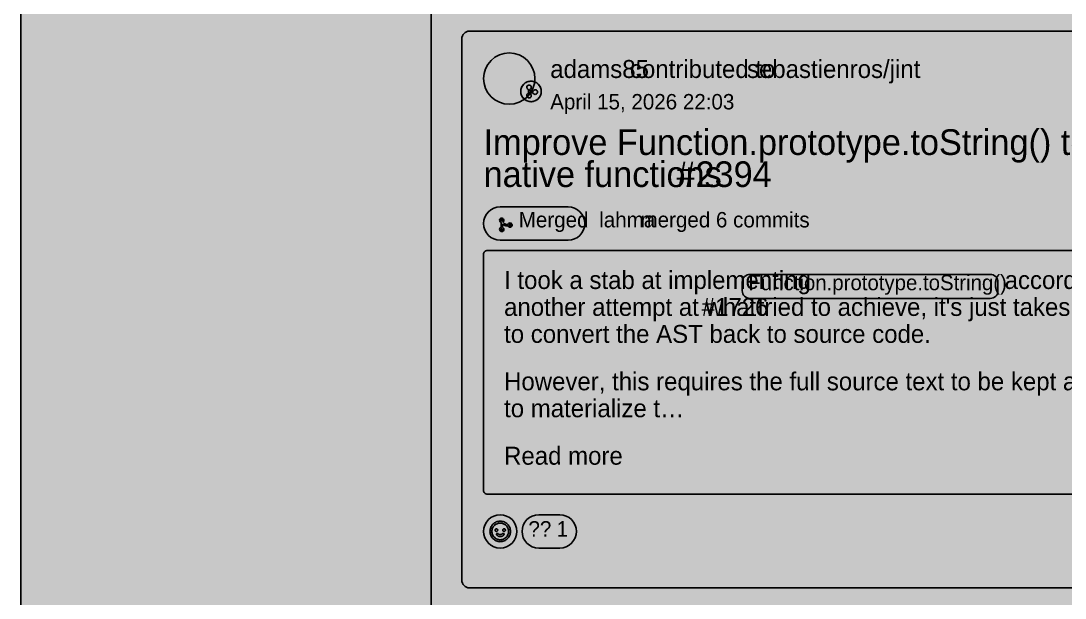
# Model space of a CAD drawing. Extents: x 0 to 2255, y 1 to 8699.
# Drawn here: x 0 to 815, y 2908 to 3358 of the extents above; entities that cross this region are included whole.
import ezdxf

# ---------------------------------------------------------------- set-up
doc = ezdxf.new("R2010")
doc.units = 0

msp = doc.modelspace()

# ---------------------------------------------------------------- hatches: boundary and pattern name
at = {"true_color": 0x0d1117}
for points in [[(0, 8699), (1280, 8699), (1280, 0.77), (0, 0.77)], [(0, 8635), (1280, 8635), (1280, 0.77), (0, 0.77)], [(0, 8635), (320, 8635), (320, 0.77), (0, 0.77)], [(350, 3350.08), (998.03, 3350.08), (998.03, 3350.08), (999.2, 3349.97), (1000.33, 3349.63), (1001.37, 3349.07), (1002.28, 3348.33), (1003.02, 3347.42), (1003.58, 3346.38), (1003.92, 3345.25), (1004.03, 3344.08), (1004.03, 2922.08), (1004.03, 2922.08), (1003.92, 2920.91), (1003.58, 2919.79), (1003.02, 2918.75), (1002.28, 2917.84), (1001.37, 2917.09), (1000.33, 2916.54), (999.2, 2916.2), (998.03, 2916.08), (350, 2916.08), (350, 2916.08), (348.83, 2916.2), (347.7, 2916.54), (346.67, 2917.09), (345.76, 2917.84), (345.01, 2918.75), (344.46, 2919.79), (344.12, 2920.91), (344, 2922.08), (344, 3344.08), (344, 3344.08), (344.12, 3345.25), (344.46, 3346.38), (345.01, 3347.42), (345.76, 3348.33), (346.67, 3349.07), (347.7, 3349.63), (348.83, 3349.97), (350, 3350.08)], [(398, 3311.08), (398, 3311.08), (398, 3311.08), (399.56, 3310.93), (401.06, 3310.47), (402.44, 3309.74), (403.66, 3308.74), (404.65, 3307.53), (405.39, 3306.14), (405.85, 3304.64), (406, 3303.08), (406, 3303.08), (406, 3303.08), (405.85, 3301.52), (405.39, 3300.02), (404.65, 3298.64), (403.66, 3297.43), (402.44, 3296.43), (401.06, 3295.69), (399.56, 3295.24), (398, 3295.08), (398, 3295.08), (398, 3295.08), (396.44, 3295.24), (394.94, 3295.69), (393.56, 3296.43), (392.34, 3297.43), (391.35, 3298.64), (390.61, 3300.02), (390.15, 3301.52), (390, 3303.08), (390, 3303.08), (390, 3303.08), (390.15, 3304.64), (390.61, 3306.14), (391.35, 3307.53), (392.34, 3308.74), (393.56, 3309.74), (394.94, 3310.47), (396.44, 3310.93), (398, 3311.08)]]:
    msp.add_hatch(color=256, dxfattribs=at).paths.add_polyline_path(points, flags=0)
at = {"true_color": 0x010409}
msp.add_hatch(color=256, dxfattribs=at).paths.add_polyline_path([(0, 8635), (1280, 8635), (1280, 0.77), (0, 0.77)], flags=0)
at = {"true_color": 0xffffff}
msp.add_hatch(color=256, dxfattribs=at).paths.add_polyline_path([(381, 3333.08), (381, 3333.08), (381, 3333.08), (384.9, 3332.7), (388.65, 3331.56), (392.11, 3329.71), (395.14, 3327.23), (397.63, 3324.19), (399.48, 3320.74), (400.62, 3316.99), (401, 3313.08), (401, 3313.08), (401, 3313.08), (400.62, 3309.18), (399.48, 3305.43), (397.63, 3301.97), (395.14, 3298.94), (392.11, 3296.45), (388.65, 3294.61), (384.9, 3293.47), (381, 3293.08), (381, 3293.08), (381, 3293.08), (377.1, 3293.47), (373.35, 3294.61), (369.89, 3296.45), (366.86, 3298.94), (364.37, 3301.97), (362.52, 3305.43), (361.38, 3309.18), (361, 3313.08), (361, 3313.08), (361, 3313.08), (361.38, 3316.99), (362.52, 3320.74), (364.37, 3324.19), (366.86, 3327.23), (369.89, 3329.71), (373.35, 3331.56), (377.1, 3332.7), (381, 3333.08)], flags=0)
at = {"true_color": 0xab7df8}
h = msp.add_hatch(color=256, dxfattribs=at)
h.paths.add_polyline_path([(398, 3295.08), (397.22, 3295.12), (396.44, 3295.24), (395.68, 3295.43), (394.94, 3295.69), (394.23, 3296.03), (393.56, 3296.43), (392.92, 3296.9), (392.34, 3297.43), (391.82, 3298.01), (391.35, 3298.64), (390.94, 3299.31), (390.61, 3300.02), (390.34, 3300.76), (390.15, 3301.52), (390.04, 3302.3), (390, 3303.08), (390.04, 3303.87), (390.15, 3304.64), (390.34, 3305.41), (390.61, 3306.15), (390.94, 3306.86), (391.35, 3307.53), (391.82, 3308.16), (392.34, 3308.74), (392.92, 3309.27), (393.56, 3309.74), (394.23, 3310.14), (394.94, 3310.48), (395.68, 3310.74), (396.44, 3310.93), (397.22, 3311.05), (398, 3311.08), (398.78, 3311.05), (399.56, 3310.93), (400.32, 3310.74), (401.06, 3310.48), (401.77, 3310.14), (402.44, 3309.74), (403.08, 3309.27), (403.66, 3308.74), (404.18, 3308.16), (404.65, 3307.53), (405.06, 3306.86), (405.39, 3306.15), (405.66, 3305.41), (405.85, 3304.64), (405.96, 3303.87), (406, 3303.08), (405.96, 3302.3), (405.85, 3301.52), (405.66, 3300.76), (405.39, 3300.02), (405.06, 3299.31), (404.65, 3298.64), (404.18, 3298.01), (403.66, 3297.43), (403.08, 3296.9), (402.44, 3296.43), (401.77, 3296.03), (401.06, 3295.69), (400.32, 3295.43), (399.56, 3295.24), (398.78, 3295.12), (398, 3295.08)], flags=0)
h.paths.add_polyline_path([(398.25, 3306.33), (398.14, 3306.95), (397.81, 3307.49), (397.32, 3307.88), (396.72, 3308.07), (396.09, 3308.03), (395.52, 3307.78), (395.07, 3307.34), (394.81, 3306.77), (394.76, 3306.14), (394.94, 3305.54), (395.32, 3305.04), (395.85, 3304.71), (396, 3304.18), (396, 3303.55), (396, 3302.92), (396, 3302.29), (396, 3301.65), (395.56, 3301.31), (395.1, 3300.88), (394.82, 3300.32), (394.76, 3299.69), (394.92, 3299.08), (395.29, 3298.57), (395.81, 3298.23), (396.42, 3298.09), (397.04, 3298.17), (397.6, 3298.47), (398.01, 3298.95), (398.22, 3299.54), (398.22, 3300.16), (397.99, 3300.75), (397.57, 3301.22), (397.01, 3301.51), (397, 3302.13), (397, 3302.76), (397.44, 3302.52), (398.01, 3302.25), (398.62, 3302.11), (399.25, 3302.08), (399.69, 3301.79), (400.07, 3301.29), (400.6, 3300.96), (401.21, 3300.83), (401.83, 3300.93), (402.38, 3301.25), (402.78, 3301.73), (402.98, 3302.33), (402.96, 3302.96), (402.72, 3303.54), (402.29, 3303.99), (401.72, 3304.27), (401.1, 3304.33), (400.49, 3304.16), (399.98, 3303.79), (399.64, 3303.27), (399.13, 3303.08), (398.51, 3303.15), (397.93, 3303.39), (397.46, 3303.81), (397.14, 3304.35), (397.32, 3304.79), (397.81, 3305.18), (398.14, 3305.72), (398.25, 3306.33)], flags=0)
at = {"true_color": 0x8957e5}
msp.add_hatch(color=256, dxfattribs=at).paths.add_polyline_path([(374, 3213.08), (426.93, 3213.08), (426.93, 3213.08), (429.47, 3212.83), (431.91, 3212.09), (434.16, 3210.89), (436.13, 3209.28), (437.74, 3207.31), (438.94, 3205.06), (439.68, 3202.62), (439.93, 3200.08), (439.93, 3200.08), (439.93, 3200.08), (439.68, 3197.55), (438.94, 3195.11), (437.74, 3192.86), (436.13, 3190.89), (434.16, 3189.27), (431.91, 3188.07), (429.47, 3187.33), (426.93, 3187.08), (374, 3187.08), (374, 3187.08), (371.46, 3187.33), (369.03, 3188.07), (366.78, 3189.27), (364.81, 3190.89), (363.19, 3192.86), (361.99, 3195.11), (361.25, 3197.55), (361, 3200.08), (361, 3200.08), (361, 3200.08), (361.25, 3202.62), (361.99, 3205.06), (363.19, 3207.31), (364.81, 3209.28), (366.78, 3210.89), (369.03, 3212.09), (371.46, 3212.83), (374, 3213.08)], flags=0)
at = {"true_color": 0xffffff}
h = msp.add_hatch(color=256, dxfattribs=at)
h.paths.add_polyline_path([(376.09, 3201.22), (376.46, 3200.64), (376.94, 3200.16), (377.51, 3199.79), (378.15, 3199.56), (378.83, 3199.46), (379.51, 3199.46), (380.06, 3199.67), (380.48, 3200.2), (381.08, 3200.52), (381.76, 3200.57), (382.4, 3200.36), (382.91, 3199.91), (383.2, 3199.3), (383.23, 3198.62), (382.98, 3197.98), (382.51, 3197.5), (381.88, 3197.24), (381.2, 3197.25), (380.58, 3197.52), (380.12, 3198.02), (379.64, 3198.33), (378.95, 3198.33), (378.27, 3198.38), (377.61, 3198.54), (376.98, 3198.8), (376.4, 3199.16), (375.88, 3199.61), (375.75, 3199.24), (375.75, 3198.56), (375.75, 3197.88), (375.75, 3197.19), (376.27, 3196.81), (376.69, 3196.28), (376.87, 3195.63), (376.78, 3194.96), (376.43, 3194.37), (375.87, 3193.98), (375.21, 3193.83), (374.54, 3193.96), (373.98, 3194.34), (373.61, 3194.91), (373.5, 3195.58), (373.66, 3196.24), (374.07, 3196.79), (374.62, 3197.15), (374.62, 3197.83), (374.62, 3198.51), (374.62, 3199.2), (374.62, 3199.88), (374.62, 3200.56), (374.45, 3201.13), (373.91, 3201.54), (373.58, 3202.14), (373.51, 3202.81), (373.71, 3203.46), (374.15, 3203.98), (374.76, 3204.28), (375.44, 3204.31), (376.08, 3204.08), (376.57, 3203.62), (376.84, 3202.99), (376.84, 3202.31), (376.58, 3201.69), (376.09, 3201.22)], flags=0)
h.paths.add_polyline_path([(375.19, 3194.96), (375.24, 3194.96), (375.3, 3194.97), (375.35, 3194.98), (375.4, 3195), (375.45, 3195.02), (375.5, 3195.05), (375.54, 3195.09), (375.59, 3195.12), (375.62, 3195.16), (375.66, 3195.21), (375.68, 3195.26), (375.71, 3195.31), (375.73, 3195.36), (375.74, 3195.41), (375.75, 3195.47), (375.75, 3195.52), (375.75, 3195.58), (375.74, 3195.63), (375.73, 3195.68), (375.71, 3195.74), (375.68, 3195.79), (375.66, 3195.83), (375.62, 3195.88), (375.59, 3195.92), (375.54, 3195.96), (375.5, 3195.99), (375.45, 3196.02), (375.4, 3196.04), (375.35, 3196.06), (375.3, 3196.07), (375.24, 3196.08), (375.19, 3196.08), (375.13, 3196.08), (375.08, 3196.07), (375.02, 3196.06), (374.97, 3196.04), (374.92, 3196.02), (374.88, 3195.99), (374.83, 3195.96), (374.79, 3195.92), (374.75, 3195.88), (374.72, 3195.83), (374.69, 3195.79), (374.67, 3195.74), (374.65, 3195.68), (374.64, 3195.63), (374.63, 3195.58), (374.62, 3195.52), (374.63, 3195.47), (374.64, 3195.41), (374.65, 3195.36), (374.67, 3195.31), (374.69, 3195.26), (374.72, 3195.21), (374.75, 3195.16), (374.79, 3195.12), (374.83, 3195.09), (374.88, 3195.05), (374.92, 3195.02), (374.97, 3195), (375.02, 3194.98), (375.08, 3194.97), (375.13, 3194.96), (375.19, 3194.96)], flags=0)
h.paths.add_polyline_path([(381.56, 3198.33), (381.62, 3198.34), (381.67, 3198.34), (381.73, 3198.36), (381.78, 3198.38), (381.83, 3198.4), (381.87, 3198.43), (381.92, 3198.46), (381.96, 3198.5), (382, 3198.54), (382.03, 3198.58), (382.06, 3198.63), (382.08, 3198.68), (382.1, 3198.73), (382.11, 3198.79), (382.12, 3198.84), (382.12, 3198.9), (382.12, 3198.95), (382.11, 3199.01), (382.1, 3199.06), (382.08, 3199.11), (382.06, 3199.16), (382.03, 3199.21), (382, 3199.25), (381.96, 3199.29), (381.92, 3199.33), (381.87, 3199.36), (381.83, 3199.39), (381.78, 3199.42), (381.73, 3199.43), (381.67, 3199.45), (381.62, 3199.46), (381.56, 3199.46), (381.51, 3199.46), (381.45, 3199.45), (381.4, 3199.43), (381.35, 3199.42), (381.3, 3199.39), (381.25, 3199.36), (381.21, 3199.33), (381.16, 3199.29), (381.13, 3199.25), (381.09, 3199.21), (381.07, 3199.16), (381.04, 3199.11), (381.02, 3199.06), (381.01, 3199.01), (381, 3198.95), (381, 3198.9), (381, 3198.84), (381.01, 3198.79), (381.02, 3198.73), (381.04, 3198.68), (381.07, 3198.63), (381.09, 3198.58), (381.13, 3198.54), (381.16, 3198.5), (381.21, 3198.46), (381.25, 3198.43), (381.3, 3198.4), (381.35, 3198.38), (381.4, 3198.36), (381.45, 3198.34), (381.51, 3198.34), (381.56, 3198.33)], flags=0)
h.paths.add_polyline_path([(375.75, 3202.65), (375.75, 3202.7), (375.74, 3202.76), (375.73, 3202.81), (375.71, 3202.86), (375.68, 3202.91), (375.65, 3202.96), (375.62, 3203), (375.58, 3203.04), (375.54, 3203.08), (375.5, 3203.11), (375.45, 3203.14), (375.4, 3203.16), (375.35, 3203.18), (375.3, 3203.2), (375.24, 3203.2), (375.19, 3203.21), (375.13, 3203.2), (375.08, 3203.2), (375.02, 3203.18), (374.97, 3203.16), (374.92, 3203.14), (374.87, 3203.11), (374.83, 3203.08), (374.79, 3203.04), (374.75, 3203), (374.72, 3202.95), (374.69, 3202.91), (374.67, 3202.86), (374.65, 3202.81), (374.64, 3202.75), (374.63, 3202.7), (374.62, 3202.64), (374.63, 3202.59), (374.64, 3202.53), (374.65, 3202.48), (374.67, 3202.43), (374.69, 3202.38), (374.72, 3202.33), (374.75, 3202.29), (374.79, 3202.25), (374.83, 3202.21), (374.88, 3202.18), (374.92, 3202.15), (374.97, 3202.12), (375.03, 3202.11), (375.08, 3202.09), (375.13, 3202.08), (375.19, 3202.08), (375.24, 3202.08), (375.3, 3202.09), (375.35, 3202.11), (375.4, 3202.13), (375.45, 3202.15), (375.5, 3202.18), (375.55, 3202.21), (375.59, 3202.25), (375.62, 3202.29), (375.66, 3202.33), (375.68, 3202.38), (375.71, 3202.43), (375.73, 3202.48), (375.74, 3202.54), (375.75, 3202.59), (375.75, 3202.65)], flags=0)
at = {"true_color": 0x151b23}
for points in [[(364, 3179.08), (984.03, 3179.08), (984.03, 3179.08), (984.62, 3179.03), (985.18, 3178.86), (985.7, 3178.58), (986.15, 3178.2), (986.53, 3177.75), (986.8, 3177.23), (986.98, 3176.67), (987.03, 3176.08), (987.03, 2992.08), (987.03, 2992.08), (986.98, 2991.5), (986.8, 2990.94), (986.53, 2990.42), (986.15, 2989.96), (985.7, 2989.59), (985.18, 2989.31), (984.62, 2989.14), (984.03, 2989.08), (364, 2989.08), (364, 2989.08), (363.41, 2989.14), (362.85, 2989.31), (362.33, 2989.59), (361.88, 2989.96), (361.51, 2990.42), (361.23, 2990.94), (361.06, 2991.5), (361, 2992.08), (361, 3176.08), (361, 3176.08), (361.06, 3176.67), (361.23, 3177.23), (361.51, 3177.75), (361.88, 3178.2), (362.33, 3178.58), (362.85, 3178.86), (363.41, 3179.03), (364, 3179.08)], [(374, 2973.08), (374, 2973.08), (374, 2973.08), (376.54, 2972.83), (378.97, 2972.09), (381.22, 2970.89), (383.19, 2969.28), (384.81, 2967.31), (386.01, 2965.06), (386.75, 2962.62), (387, 2960.08), (387, 2960.08), (387, 2960.08), (386.75, 2957.55), (386.01, 2955.11), (384.81, 2952.86), (383.19, 2950.89), (381.22, 2949.27), (378.97, 2948.07), (376.54, 2947.33), (374, 2947.08), (374, 2947.08), (374, 2947.08), (371.46, 2947.33), (369.03, 2948.07), (366.78, 2949.27), (364.81, 2950.89), (363.19, 2952.86), (361.99, 2955.11), (361.25, 2957.55), (361, 2960.08), (361, 2960.08), (361, 2960.08), (361.25, 2962.62), (361.99, 2965.06), (363.19, 2967.31), (364.81, 2969.28), (366.78, 2970.89), (369.03, 2972.09), (371.46, 2972.83), (374, 2973.08)]]:
    msp.add_hatch(color=256, dxfattribs=at).paths.add_polyline_path(points, flags=0)
at = {"true_color": 0x656c76}
msp.add_hatch(color=256, dxfattribs=at).paths.add_polyline_path([(568.85, 3160.47), (756.33, 3160.47), (756.33, 3160.47), (757.5, 3160.35), (758.63, 3160.01), (759.67, 3159.46), (760.58, 3158.71), (761.32, 3157.8), (761.88, 3156.76), (762.22, 3155.64), (762.33, 3154.47), (762.33, 3147.7), (762.33, 3147.7), (762.22, 3146.53), (761.88, 3145.4), (761.32, 3144.37), (760.58, 3143.46), (759.67, 3142.71), (758.63, 3142.16), (757.5, 3141.82), (756.33, 3141.7), (568.85, 3141.7), (568.85, 3141.7), (567.68, 3141.82), (566.55, 3142.16), (565.52, 3142.71), (564.61, 3143.46), (563.86, 3144.37), (563.31, 3145.4), (562.97, 3146.53), (562.85, 3147.7), (562.85, 3154.47), (562.85, 3154.47), (562.97, 3155.64), (563.31, 3156.76), (563.86, 3157.8), (564.61, 3158.71), (565.52, 3159.46), (566.55, 3160.01), (567.68, 3160.35), (568.85, 3160.47)], flags=0)
at = {"true_color": 0x9198a1}
h = msp.add_hatch(color=256, dxfattribs=at)
h.paths.add_polyline_path([(374, 2968.08), (374.78, 2968.05), (375.56, 2967.93), (376.32, 2967.74), (377.06, 2967.48), (377.77, 2967.14), (378.44, 2966.74), (379.08, 2966.27), (379.66, 2965.74), (380.18, 2965.16), (380.65, 2964.53), (381.06, 2963.86), (381.39, 2963.15), (381.66, 2962.41), (381.85, 2961.64), (381.96, 2960.87), (382, 2960.08), (381.96, 2959.3), (381.85, 2958.52), (381.66, 2957.76), (381.39, 2957.02), (381.06, 2956.31), (380.65, 2955.64), (380.18, 2955.01), (379.66, 2954.43), (379.08, 2953.9), (378.44, 2953.43), (377.77, 2953.03), (377.06, 2952.69), (376.32, 2952.43), (375.56, 2952.24), (374.78, 2952.12), (374, 2952.08), (373.22, 2952.12), (372.44, 2952.24), (371.68, 2952.43), (370.94, 2952.69), (370.23, 2953.03), (369.56, 2953.43), (368.92, 2953.9), (368.34, 2954.43), (367.82, 2955.01), (367.35, 2955.64), (366.94, 2956.31), (366.61, 2957.02), (366.34, 2957.76), (366.15, 2958.52), (366.04, 2959.3), (366, 2960.08), (366.04, 2960.87), (366.15, 2961.64), (366.34, 2962.41), (366.61, 2963.15), (366.94, 2963.86), (367.35, 2964.53), (367.82, 2965.16), (368.34, 2965.74), (368.92, 2966.27), (369.56, 2966.74), (370.23, 2967.14), (370.94, 2967.48), (371.68, 2967.74), (372.44, 2967.93), (373.22, 2968.05), (374, 2968.08)], flags=0)
h.paths.add_polyline_path([(367.5, 2960.08), (367.53, 2959.45), (367.62, 2958.82), (367.78, 2958.2), (367.99, 2957.6), (368.27, 2957.02), (368.59, 2956.47), (368.98, 2955.96), (369.4, 2955.49), (369.88, 2955.06), (370.39, 2954.68), (370.94, 2954.35), (371.51, 2954.08), (372.11, 2953.86), (372.73, 2953.71), (373.36, 2953.61), (374, 2953.58), (374.64, 2953.61), (375.27, 2953.71), (375.89, 2953.86), (376.49, 2954.08), (377.06, 2954.35), (377.61, 2954.68), (378.12, 2955.06), (378.6, 2955.49), (379.02, 2955.96), (379.41, 2956.47), (379.73, 2957.02), (380.01, 2957.6), (380.22, 2958.2), (380.38, 2958.82), (380.47, 2959.45), (380.5, 2960.08), (380.47, 2960.72), (380.38, 2961.35), (380.22, 2961.97), (380.01, 2962.57), (379.73, 2963.15), (379.41, 2963.69), (379.02, 2964.21), (378.6, 2964.68), (378.12, 2965.11), (377.61, 2965.49), (377.06, 2965.82), (376.49, 2966.09), (375.89, 2966.31), (375.27, 2966.46), (374.64, 2966.55), (374, 2966.58), (373.36, 2966.55), (372.73, 2966.46), (372.11, 2966.31), (371.51, 2966.09), (370.94, 2965.82), (370.39, 2965.49), (369.88, 2965.11), (369.4, 2964.68), (368.98, 2964.21), (368.59, 2963.69), (368.27, 2963.15), (367.99, 2962.57), (367.78, 2961.97), (367.62, 2961.35), (367.53, 2960.72), (367.5, 2960.08)], flags=0)
h.paths.add_polyline_path([(371.32, 2958.45), (371.55, 2958.56), (371.81, 2958.58), (372.05, 2958.52), (372.27, 2958.38), (372.44, 2958.18), (372.63, 2958.01), (372.84, 2957.87), (373.08, 2957.76), (373.32, 2957.67), (373.57, 2957.62), (373.82, 2957.59), (374.08, 2957.58), (374.34, 2957.6), (374.59, 2957.65), (374.84, 2957.73), (375.07, 2957.83), (375.29, 2957.96), (375.49, 2958.12), (375.67, 2958.31), (375.86, 2958.48), (376.1, 2958.57), (376.35, 2958.58), (376.6, 2958.5), (376.8, 2958.35), (376.94, 2958.13), (377, 2957.89), (376.97, 2957.63), (376.86, 2957.4), (376.73, 2957.24), (376.56, 2957.06), (376.36, 2956.89), (376.16, 2956.73), (375.94, 2956.6), (375.71, 2956.47), (375.48, 2956.37), (375.24, 2956.28), (374.99, 2956.2), (374.74, 2956.15), (374.49, 2956.11), (374.23, 2956.09), (373.97, 2956.08), (373.72, 2956.09), (373.46, 2956.12), (373.21, 2956.16), (372.96, 2956.22), (372.71, 2956.29), (372.47, 2956.39), (372.24, 2956.5), (372.01, 2956.62), (371.8, 2956.77), (371.6, 2956.92), (371.41, 2957.1), (371.23, 2957.28), (371.22, 2957.46), (371.43, 2957.61), (371.64, 2957.76), (371.65, 2957.76), (371.43, 2957.61), (371.22, 2957.47), (371.06, 2957.53), (371, 2957.78), (371.03, 2958.04), (371.14, 2958.27), (371.32, 2958.45)], flags=0)
h.paths.add_polyline_path([(378, 2961.08), (378, 2960.99), (377.98, 2960.89), (377.96, 2960.79), (377.92, 2960.7), (377.88, 2960.61), (377.83, 2960.53), (377.77, 2960.45), (377.71, 2960.38), (377.63, 2960.31), (377.56, 2960.25), (377.47, 2960.2), (377.38, 2960.16), (377.29, 2960.13), (377.2, 2960.1), (377.1, 2960.09), (377, 2960.08), (376.9, 2960.09), (376.8, 2960.1), (376.71, 2960.13), (376.62, 2960.16), (376.53, 2960.2), (376.44, 2960.25), (376.37, 2960.31), (376.29, 2960.38), (376.23, 2960.45), (376.17, 2960.53), (376.12, 2960.61), (376.08, 2960.7), (376.04, 2960.79), (376.02, 2960.89), (376, 2960.99), (376, 2961.08), (376, 2961.18), (376.02, 2961.28), (376.04, 2961.37), (376.08, 2961.47), (376.12, 2961.55), (376.17, 2961.64), (376.23, 2961.72), (376.29, 2961.79), (376.37, 2961.86), (376.44, 2961.91), (376.53, 2961.97), (376.62, 2962.01), (376.71, 2962.04), (376.8, 2962.06), (376.9, 2962.08), (377, 2962.08), (377.1, 2962.08), (377.2, 2962.06), (377.29, 2962.04), (377.38, 2962.01), (377.47, 2961.97), (377.56, 2961.91), (377.63, 2961.86), (377.71, 2961.79), (377.77, 2961.72), (377.83, 2961.64), (377.88, 2961.55), (377.92, 2961.47), (377.96, 2961.37), (377.98, 2961.28), (378, 2961.18), (378, 2961.08)], flags=0)
h.paths.add_polyline_path([(371, 2960.08), (370.9, 2960.09), (370.8, 2960.1), (370.71, 2960.13), (370.62, 2960.16), (370.53, 2960.2), (370.44, 2960.25), (370.37, 2960.31), (370.29, 2960.38), (370.23, 2960.45), (370.17, 2960.53), (370.12, 2960.61), (370.08, 2960.7), (370.04, 2960.79), (370.02, 2960.89), (370, 2960.99), (370, 2961.08), (370, 2961.18), (370.02, 2961.28), (370.04, 2961.37), (370.08, 2961.47), (370.12, 2961.55), (370.17, 2961.64), (370.23, 2961.72), (370.29, 2961.79), (370.37, 2961.86), (370.44, 2961.91), (370.53, 2961.97), (370.62, 2962.01), (370.71, 2962.04), (370.8, 2962.06), (370.9, 2962.08), (371, 2962.08), (371.1, 2962.08), (371.2, 2962.06), (371.29, 2962.04), (371.38, 2962.01), (371.47, 2961.97), (371.56, 2961.91), (371.63, 2961.86), (371.71, 2961.79), (371.77, 2961.72), (371.83, 2961.64), (371.88, 2961.55), (371.92, 2961.47), (371.96, 2961.37), (371.98, 2961.28), (372, 2961.18), (372, 2961.08), (372, 2960.99), (371.98, 2960.89), (371.96, 2960.79), (371.92, 2960.7), (371.88, 2960.61), (371.83, 2960.53), (371.77, 2960.45), (371.71, 2960.38), (371.63, 2960.31), (371.56, 2960.25), (371.47, 2960.2), (371.38, 2960.16), (371.29, 2960.13), (371.2, 2960.1), (371.1, 2960.09), (371, 2960.08)], flags=0)
h.paths.add_polyline_path([(376.25, 2957.83), (376.27, 2957.82), (376.29, 2957.81), (376.31, 2957.79), (376.32, 2957.78), (376.34, 2957.77), (376.36, 2957.76), (376.38, 2957.74), (376.4, 2957.73), (376.42, 2957.72), (376.44, 2957.7), (376.45, 2957.69), (376.47, 2957.68), (376.49, 2957.66), (376.51, 2957.65), (376.53, 2957.64), (376.55, 2957.63), (376.56, 2957.61), (376.58, 2957.6), (376.6, 2957.59), (376.62, 2957.57), (376.64, 2957.56), (376.66, 2957.55), (376.68, 2957.53), (376.69, 2957.52), (376.71, 2957.51), (376.73, 2957.5), (376.75, 2957.48), (376.77, 2957.47), (376.79, 2957.46), (376.8, 2957.44), (376.82, 2957.43), (376.84, 2957.42), (376.82, 2957.43), (376.8, 2957.44), (376.79, 2957.46), (376.77, 2957.47), (376.75, 2957.48), (376.73, 2957.5), (376.71, 2957.51), (376.69, 2957.52), (376.68, 2957.53), (376.66, 2957.55), (376.64, 2957.56), (376.62, 2957.57), (376.6, 2957.59), (376.58, 2957.6), (376.56, 2957.61), (376.55, 2957.63), (376.53, 2957.64), (376.51, 2957.65), (376.49, 2957.66), (376.47, 2957.68), (376.45, 2957.69), (376.44, 2957.7), (376.42, 2957.72), (376.4, 2957.73), (376.38, 2957.74), (376.36, 2957.76), (376.34, 2957.77), (376.32, 2957.78), (376.31, 2957.79), (376.29, 2957.81), (376.27, 2957.82), (376.25, 2957.83)], flags=0)

# ---------------------------------------------------------------- linework, layer by layer
at = {"true_color": 0x0d1117}
for points in [[(0, 8699), (1280, 8699), (1280, 0.77), (0, 0.77)], [(0, 8635), (1280, 8635), (1280, 0.77), (0, 0.77)], [(0, 8635), (320, 8635), (320, 0.77), (0, 0.77)], [(398, 3311.08), (398, 3311.08), (398, 3311.08), (399.56, 3310.93), (401.06, 3310.47), (402.44, 3309.74), (403.66, 3308.74), (404.65, 3307.53), (405.39, 3306.14), (405.85, 3304.64), (406, 3303.08), (406, 3303.08), (406, 3303.08), (405.85, 3301.52), (405.39, 3300.02), (404.65, 3298.64), (403.66, 3297.43), (402.44, 3296.43), (401.06, 3295.69), (399.56, 3295.24), (398, 3295.08), (398, 3295.08), (398, 3295.08), (396.44, 3295.24), (394.94, 3295.69), (393.56, 3296.43), (392.34, 3297.43), (391.35, 3298.64), (390.61, 3300.02), (390.15, 3301.52), (390, 3303.08), (390, 3303.08), (390, 3303.08), (390.15, 3304.64), (390.61, 3306.14), (391.35, 3307.53), (392.34, 3308.74), (393.56, 3309.74), (394.94, 3310.47), (396.44, 3310.93), (398, 3311.08)]]:
    msp.add_lwpolyline(points, close=True, dxfattribs=at)
at = {"true_color": 0x010409}
for points in [[(0, 8635), (1280, 8635), (1280, 0.77), (0, 0.77)], [(381, 3333.08), (381, 3333.08), (381, 3333.08), (384.9, 3332.7), (388.65, 3331.56), (392.11, 3329.71), (395.14, 3327.23), (397.63, 3324.19), (399.48, 3320.74), (400.62, 3316.99), (401, 3313.08), (401, 3313.08), (401, 3313.08), (400.62, 3309.18), (399.48, 3305.43), (397.63, 3301.97), (395.14, 3298.94), (392.11, 3296.45), (388.65, 3294.61), (384.9, 3293.47), (381, 3293.08), (381, 3293.08), (381, 3293.08), (377.1, 3293.47), (373.35, 3294.61), (369.89, 3296.45), (366.86, 3298.94), (364.37, 3301.97), (362.52, 3305.43), (361.38, 3309.18), (361, 3313.08), (361, 3313.08), (361, 3313.08), (361.38, 3316.99), (362.52, 3320.74), (364.37, 3324.19), (366.86, 3327.23), (369.89, 3329.71), (373.35, 3331.56), (377.1, 3332.7), (381, 3333.08)]]:
    msp.add_lwpolyline(points, close=True, dxfattribs=at)
at = {"true_color": 0x3d444d}
msp.add_lwpolyline([(998.03, 2916.08), (350, 2916.08), (350, 2916.08), (348.83, 2916.2), (347.7, 2916.54), (346.67, 2917.09), (345.76, 2917.84), (345.01, 2918.75), (344.46, 2919.79), (344.12, 2920.91), (344, 2922.08), (344, 3344.08), (344, 3344.08), (344.12, 3345.25), (344.46, 3346.38), (345.01, 3347.42), (345.76, 3348.33), (346.67, 3349.07), (347.7, 3349.63), (348.83, 3349.97), (350, 3350.08), (350, 3350.08), (998.03, 3350.08)], dxfattribs=at)
at = {"true_color": 0xab7df8}
for points in [[(398, 3295.08), (397.22, 3295.12), (396.44, 3295.24), (395.68, 3295.43), (394.94, 3295.69), (394.23, 3296.03), (393.56, 3296.43), (392.92, 3296.9), (392.34, 3297.43), (391.82, 3298.01), (391.35, 3298.64), (390.94, 3299.31), (390.61, 3300.02), (390.34, 3300.76), (390.15, 3301.52), (390.04, 3302.3), (390, 3303.08), (390.04, 3303.87), (390.15, 3304.64), (390.34, 3305.41), (390.61, 3306.15), (390.94, 3306.86), (391.35, 3307.53), (391.82, 3308.16), (392.34, 3308.74), (392.92, 3309.27), (393.56, 3309.74), (394.23, 3310.14), (394.94, 3310.48), (395.68, 3310.74), (396.44, 3310.93), (397.22, 3311.05), (398, 3311.08), (398.78, 3311.05), (399.56, 3310.93), (400.32, 3310.74), (401.06, 3310.48), (401.77, 3310.14), (402.44, 3309.74), (403.08, 3309.27), (403.66, 3308.74), (404.18, 3308.16), (404.65, 3307.53), (405.06, 3306.86), (405.39, 3306.15), (405.66, 3305.41), (405.85, 3304.64), (405.96, 3303.87), (406, 3303.08), (405.96, 3302.3), (405.85, 3301.52), (405.66, 3300.76), (405.39, 3300.02), (405.06, 3299.31), (404.65, 3298.64), (404.18, 3298.01), (403.66, 3297.43), (403.08, 3296.9), (402.44, 3296.43), (401.77, 3296.03), (401.06, 3295.69), (400.32, 3295.43), (399.56, 3295.24), (398.78, 3295.12), (398, 3295.08)], [(398.25, 3306.33), (398.14, 3306.95), (397.81, 3307.49), (397.32, 3307.88), (396.72, 3308.07), (396.09, 3308.03), (395.52, 3307.78), (395.07, 3307.34), (394.81, 3306.77), (394.76, 3306.14), (394.94, 3305.54), (395.32, 3305.04), (395.85, 3304.71), (396, 3304.18), (396, 3303.55), (396, 3302.92), (396, 3302.29), (396, 3301.65), (395.56, 3301.31), (395.1, 3300.88), (394.82, 3300.32), (394.76, 3299.69), (394.92, 3299.08), (395.29, 3298.57), (395.81, 3298.23), (396.42, 3298.09), (397.04, 3298.17), (397.6, 3298.47), (398.01, 3298.95), (398.22, 3299.54), (398.22, 3300.16), (397.99, 3300.75), (397.57, 3301.22), (397.01, 3301.51), (397, 3302.13), (397, 3302.76), (397.44, 3302.52), (398.01, 3302.25), (398.62, 3302.11), (399.25, 3302.08), (399.69, 3301.79), (400.07, 3301.29), (400.6, 3300.96), (401.21, 3300.83), (401.83, 3300.93), (402.38, 3301.25), (402.78, 3301.73), (402.98, 3302.33), (402.96, 3302.96), (402.72, 3303.54), (402.29, 3303.99), (401.72, 3304.27), (401.1, 3304.33), (400.49, 3304.16), (399.98, 3303.79), (399.64, 3303.27), (399.13, 3303.08), (398.51, 3303.15), (397.93, 3303.39), (397.46, 3303.81), (397.14, 3304.35), (397.32, 3304.79), (397.81, 3305.18), (398.14, 3305.72), (398.25, 3306.33)]]:
    msp.add_lwpolyline(points, close=True, dxfattribs=at)
at = {"true_color": 0x8957e5}
msp.add_lwpolyline([(374, 3213.08), (426.93, 3213.08), (426.93, 3213.08), (429.47, 3212.83), (431.91, 3212.09), (434.16, 3210.89), (436.13, 3209.28), (437.74, 3207.31), (438.94, 3205.06), (439.68, 3202.62), (439.93, 3200.08), (439.93, 3200.08), (439.93, 3200.08), (439.68, 3197.55), (438.94, 3195.11), (437.74, 3192.86), (436.13, 3190.89), (434.16, 3189.27), (431.91, 3188.07), (429.47, 3187.33), (426.93, 3187.08), (374, 3187.08), (374, 3187.08), (371.46, 3187.33), (369.03, 3188.07), (366.78, 3189.27), (364.81, 3190.89), (363.19, 3192.86), (361.99, 3195.11), (361.25, 3197.55), (361, 3200.08), (361, 3200.08), (361, 3200.08), (361.25, 3202.62), (361.99, 3205.06), (363.19, 3207.31), (364.81, 3209.28), (366.78, 3210.89), (369.03, 3212.09), (371.46, 3212.83), (374, 3213.08)], close=True, dxfattribs=at)
at = {"true_color": 0xffffff}
for points in [[(376.09, 3201.22), (376.46, 3200.64), (376.94, 3200.16), (377.51, 3199.79), (378.15, 3199.56), (378.83, 3199.46), (379.51, 3199.46), (380.06, 3199.67), (380.48, 3200.2), (381.08, 3200.52), (381.76, 3200.57), (382.4, 3200.36), (382.91, 3199.91), (383.2, 3199.3), (383.23, 3198.62), (382.98, 3197.98), (382.51, 3197.5), (381.88, 3197.24), (381.2, 3197.25), (380.58, 3197.52), (380.12, 3198.02), (379.64, 3198.33), (378.95, 3198.33), (378.27, 3198.38), (377.61, 3198.54), (376.98, 3198.8), (376.4, 3199.16), (375.88, 3199.61), (375.75, 3199.24), (375.75, 3198.56), (375.75, 3197.88), (375.75, 3197.19), (376.27, 3196.81), (376.69, 3196.28), (376.87, 3195.63), (376.78, 3194.96), (376.43, 3194.37), (375.87, 3193.98), (375.21, 3193.83), (374.54, 3193.96), (373.98, 3194.34), (373.61, 3194.91), (373.5, 3195.58), (373.66, 3196.24), (374.07, 3196.79), (374.62, 3197.15), (374.62, 3197.83), (374.62, 3198.51), (374.62, 3199.2), (374.62, 3199.88), (374.62, 3200.56), (374.45, 3201.13), (373.91, 3201.54), (373.58, 3202.14), (373.51, 3202.81), (373.71, 3203.46), (374.15, 3203.98), (374.76, 3204.28), (375.44, 3204.31), (376.08, 3204.08), (376.57, 3203.62), (376.84, 3202.99), (376.84, 3202.31), (376.58, 3201.69), (376.09, 3201.22)], [(375.75, 3202.65), (375.75, 3202.7), (375.74, 3202.76), (375.73, 3202.81), (375.71, 3202.86), (375.68, 3202.91), (375.65, 3202.96), (375.62, 3203), (375.58, 3203.04), (375.54, 3203.08), (375.5, 3203.11), (375.45, 3203.14), (375.4, 3203.16), (375.35, 3203.18), (375.3, 3203.2), (375.24, 3203.2), (375.19, 3203.21), (375.13, 3203.2), (375.08, 3203.2), (375.02, 3203.18), (374.97, 3203.16), (374.92, 3203.14), (374.87, 3203.11), (374.83, 3203.08), (374.79, 3203.04), (374.75, 3203), (374.72, 3202.95), (374.69, 3202.91), (374.67, 3202.86), (374.65, 3202.81), (374.64, 3202.75), (374.63, 3202.7), (374.62, 3202.64), (374.63, 3202.59), (374.64, 3202.53), (374.65, 3202.48), (374.67, 3202.43), (374.69, 3202.38), (374.72, 3202.33), (374.75, 3202.29), (374.79, 3202.25), (374.83, 3202.21), (374.88, 3202.18), (374.92, 3202.15), (374.97, 3202.12), (375.03, 3202.11), (375.08, 3202.09), (375.13, 3202.08), (375.19, 3202.08), (375.24, 3202.08), (375.3, 3202.09), (375.35, 3202.11), (375.4, 3202.13), (375.45, 3202.15), (375.5, 3202.18), (375.55, 3202.21), (375.59, 3202.25), (375.62, 3202.29), (375.66, 3202.33), (375.68, 3202.38), (375.71, 3202.43), (375.73, 3202.48), (375.74, 3202.54), (375.75, 3202.59), (375.75, 3202.65)], [(375.19, 3194.96), (375.24, 3194.96), (375.3, 3194.97), (375.35, 3194.98), (375.4, 3195), (375.45, 3195.02), (375.5, 3195.05), (375.54, 3195.09), (375.59, 3195.12), (375.62, 3195.16), (375.66, 3195.21), (375.68, 3195.26), (375.71, 3195.31), (375.73, 3195.36), (375.74, 3195.41), (375.75, 3195.47), (375.75, 3195.52), (375.75, 3195.58), (375.74, 3195.63), (375.73, 3195.68), (375.71, 3195.74), (375.68, 3195.79), (375.66, 3195.83), (375.62, 3195.88), (375.59, 3195.92), (375.54, 3195.96), (375.5, 3195.99), (375.45, 3196.02), (375.4, 3196.04), (375.35, 3196.06), (375.3, 3196.07), (375.24, 3196.08), (375.19, 3196.08), (375.13, 3196.08), (375.08, 3196.07), (375.02, 3196.06), (374.97, 3196.04), (374.92, 3196.02), (374.88, 3195.99), (374.83, 3195.96), (374.79, 3195.92), (374.75, 3195.88), (374.72, 3195.83), (374.69, 3195.79), (374.67, 3195.74), (374.65, 3195.68), (374.64, 3195.63), (374.63, 3195.58), (374.62, 3195.52), (374.63, 3195.47), (374.64, 3195.41), (374.65, 3195.36), (374.67, 3195.31), (374.69, 3195.26), (374.72, 3195.21), (374.75, 3195.16), (374.79, 3195.12), (374.83, 3195.09), (374.88, 3195.05), (374.92, 3195.02), (374.97, 3195), (375.02, 3194.98), (375.08, 3194.97), (375.13, 3194.96), (375.19, 3194.96)], [(381.56, 3198.33), (381.62, 3198.34), (381.67, 3198.34), (381.73, 3198.36), (381.78, 3198.38), (381.83, 3198.4), (381.87, 3198.43), (381.92, 3198.46), (381.96, 3198.5), (382, 3198.54), (382.03, 3198.58), (382.06, 3198.63), (382.08, 3198.68), (382.1, 3198.73), (382.11, 3198.79), (382.12, 3198.84), (382.12, 3198.9), (382.12, 3198.95), (382.11, 3199.01), (382.1, 3199.06), (382.08, 3199.11), (382.06, 3199.16), (382.03, 3199.21), (382, 3199.25), (381.96, 3199.29), (381.92, 3199.33), (381.87, 3199.36), (381.83, 3199.39), (381.78, 3199.42), (381.73, 3199.43), (381.67, 3199.45), (381.62, 3199.46), (381.56, 3199.46), (381.51, 3199.46), (381.45, 3199.45), (381.4, 3199.43), (381.35, 3199.42), (381.3, 3199.39), (381.25, 3199.36), (381.21, 3199.33), (381.16, 3199.29), (381.13, 3199.25), (381.09, 3199.21), (381.07, 3199.16), (381.04, 3199.11), (381.02, 3199.06), (381.01, 3199.01), (381, 3198.95), (381, 3198.9), (381, 3198.84), (381.01, 3198.79), (381.02, 3198.73), (381.04, 3198.68), (381.07, 3198.63), (381.09, 3198.58), (381.13, 3198.54), (381.16, 3198.5), (381.21, 3198.46), (381.25, 3198.43), (381.3, 3198.4), (381.35, 3198.38), (381.4, 3198.36), (381.45, 3198.34), (381.51, 3198.34), (381.56, 3198.33)]]:
    msp.add_lwpolyline(points, close=True, dxfattribs=at)
at = {"true_color": 0x151b23}
msp.add_lwpolyline([(984.03, 2989.08), (364, 2989.08), (364, 2989.08), (363.41, 2989.14), (362.85, 2989.31), (362.33, 2989.59), (361.88, 2989.96), (361.51, 2990.42), (361.23, 2990.94), (361.06, 2991.5), (361, 2992.08), (361, 3176.08), (361, 3176.08), (361.06, 3176.67), (361.23, 3177.23), (361.51, 3177.75), (361.88, 3178.2), (362.33, 3178.58), (362.85, 3178.86), (363.41, 3179.03), (364, 3179.08), (364, 3179.08), (984.03, 3179.08)], dxfattribs=at)
at = {"true_color": 0x656c76}
msp.add_lwpolyline([(568.85, 3160.47), (756.33, 3160.47), (756.33, 3160.47), (757.5, 3160.35), (758.63, 3160.01), (759.67, 3159.46), (760.58, 3158.71), (761.32, 3157.8), (761.88, 3156.76), (762.22, 3155.64), (762.33, 3154.47), (762.33, 3147.7), (762.33, 3147.7), (762.22, 3146.53), (761.88, 3145.4), (761.32, 3144.37), (760.58, 3143.46), (759.67, 3142.71), (758.63, 3142.16), (757.5, 3141.82), (756.33, 3141.7), (568.85, 3141.7), (568.85, 3141.7), (567.68, 3141.82), (566.55, 3142.16), (565.52, 3142.71), (564.61, 3143.46), (563.86, 3144.37), (563.31, 3145.4), (562.97, 3146.53), (562.85, 3147.7), (562.85, 3154.47), (562.85, 3154.47), (562.97, 3155.64), (563.31, 3156.76), (563.86, 3157.8), (564.61, 3158.71), (565.52, 3159.46), (566.55, 3160.01), (567.68, 3160.35), (568.85, 3160.47)], close=True, dxfattribs=at)
at = {"true_color": 0x3d444d}
for points in [[(374, 2973.08), (374, 2973.08), (374, 2973.08), (376.54, 2972.83), (378.97, 2972.09), (381.22, 2970.89), (383.19, 2969.28), (384.81, 2967.31), (386.01, 2965.06), (386.75, 2962.62), (387, 2960.08), (387, 2960.08), (387, 2960.08), (386.75, 2957.55), (386.01, 2955.11), (384.81, 2952.86), (383.19, 2950.89), (381.22, 2949.27), (378.97, 2948.07), (376.54, 2947.33), (374, 2947.08), (374, 2947.08), (374, 2947.08), (371.46, 2947.33), (369.03, 2948.07), (366.78, 2949.27), (364.81, 2950.89), (363.19, 2952.86), (361.99, 2955.11), (361.25, 2957.55), (361, 2960.08), (361, 2960.08), (361, 2960.08), (361.25, 2962.62), (361.99, 2965.06), (363.19, 2967.31), (364.81, 2969.28), (366.78, 2970.89), (369.03, 2972.09), (371.46, 2972.83), (374, 2973.08)], [(404, 2973.08), (420.47, 2973.08), (420.47, 2973.08), (423, 2972.83), (425.44, 2972.09), (427.69, 2970.89), (429.66, 2969.28), (431.28, 2967.31), (432.48, 2965.06), (433.22, 2962.62), (433.47, 2960.08), (433.47, 2960.08), (433.47, 2960.08), (433.22, 2957.55), (432.48, 2955.11), (431.28, 2952.86), (429.66, 2950.89), (427.69, 2949.27), (425.44, 2948.07), (423, 2947.33), (420.47, 2947.08), (404, 2947.08), (404, 2947.08), (401.46, 2947.33), (399.03, 2948.07), (396.78, 2949.27), (394.81, 2950.89), (393.19, 2952.86), (391.99, 2955.11), (391.25, 2957.55), (391, 2960.08), (391, 2960.08), (391, 2960.08), (391.25, 2962.62), (391.99, 2965.06), (393.19, 2967.31), (394.81, 2969.28), (396.78, 2970.89), (399.03, 2972.09), (401.46, 2972.83), (404, 2973.08)]]:
    msp.add_lwpolyline(points, close=True, dxfattribs=at)
at = {"true_color": 0x9198a1}
for points in [[(374, 2968.08), (374.78, 2968.05), (375.56, 2967.93), (376.32, 2967.74), (377.06, 2967.48), (377.77, 2967.14), (378.44, 2966.74), (379.08, 2966.27), (379.66, 2965.74), (380.18, 2965.16), (380.65, 2964.53), (381.06, 2963.86), (381.39, 2963.15), (381.66, 2962.41), (381.85, 2961.64), (381.96, 2960.87), (382, 2960.08), (381.96, 2959.3), (381.85, 2958.52), (381.66, 2957.76), (381.39, 2957.02), (381.06, 2956.31), (380.65, 2955.64), (380.18, 2955.01), (379.66, 2954.43), (379.08, 2953.9), (378.44, 2953.43), (377.77, 2953.03), (377.06, 2952.69), (376.32, 2952.43), (375.56, 2952.24), (374.78, 2952.12), (374, 2952.08), (373.22, 2952.12), (372.44, 2952.24), (371.68, 2952.43), (370.94, 2952.69), (370.23, 2953.03), (369.56, 2953.43), (368.92, 2953.9), (368.34, 2954.43), (367.82, 2955.01), (367.35, 2955.64), (366.94, 2956.31), (366.61, 2957.02), (366.34, 2957.76), (366.15, 2958.52), (366.04, 2959.3), (366, 2960.08), (366.04, 2960.87), (366.15, 2961.64), (366.34, 2962.41), (366.61, 2963.15), (366.94, 2963.86), (367.35, 2964.53), (367.82, 2965.16), (368.34, 2965.74), (368.92, 2966.27), (369.56, 2966.74), (370.23, 2967.14), (370.94, 2967.48), (371.68, 2967.74), (372.44, 2967.93), (373.22, 2968.05), (374, 2968.08)], [(367.5, 2960.08), (367.53, 2959.45), (367.62, 2958.82), (367.78, 2958.2), (367.99, 2957.6), (368.27, 2957.02), (368.59, 2956.47), (368.98, 2955.96), (369.4, 2955.49), (369.88, 2955.06), (370.39, 2954.68), (370.94, 2954.35), (371.51, 2954.08), (372.11, 2953.86), (372.73, 2953.71), (373.36, 2953.61), (374, 2953.58), (374.64, 2953.61), (375.27, 2953.71), (375.89, 2953.86), (376.49, 2954.08), (377.06, 2954.35), (377.61, 2954.68), (378.12, 2955.06), (378.6, 2955.49), (379.02, 2955.96), (379.41, 2956.47), (379.73, 2957.02), (380.01, 2957.6), (380.22, 2958.2), (380.38, 2958.82), (380.47, 2959.45), (380.5, 2960.08), (380.47, 2960.72), (380.38, 2961.35), (380.22, 2961.97), (380.01, 2962.57), (379.73, 2963.15), (379.41, 2963.69), (379.02, 2964.21), (378.6, 2964.68), (378.12, 2965.11), (377.61, 2965.49), (377.06, 2965.82), (376.49, 2966.09), (375.89, 2966.31), (375.27, 2966.46), (374.64, 2966.55), (374, 2966.58), (373.36, 2966.55), (372.73, 2966.46), (372.11, 2966.31), (371.51, 2966.09), (370.94, 2965.82), (370.39, 2965.49), (369.88, 2965.11), (369.4, 2964.68), (368.98, 2964.21), (368.59, 2963.69), (368.27, 2963.15), (367.99, 2962.57), (367.78, 2961.97), (367.62, 2961.35), (367.53, 2960.72), (367.5, 2960.08)], [(371, 2960.08), (370.9, 2960.09), (370.8, 2960.1), (370.71, 2960.13), (370.62, 2960.16), (370.53, 2960.2), (370.44, 2960.25), (370.37, 2960.31), (370.29, 2960.38), (370.23, 2960.45), (370.17, 2960.53), (370.12, 2960.61), (370.08, 2960.7), (370.04, 2960.79), (370.02, 2960.89), (370, 2960.99), (370, 2961.08), (370, 2961.18), (370.02, 2961.28), (370.04, 2961.37), (370.08, 2961.47), (370.12, 2961.55), (370.17, 2961.64), (370.23, 2961.72), (370.29, 2961.79), (370.37, 2961.86), (370.44, 2961.91), (370.53, 2961.97), (370.62, 2962.01), (370.71, 2962.04), (370.8, 2962.06), (370.9, 2962.08), (371, 2962.08), (371.1, 2962.08), (371.2, 2962.06), (371.29, 2962.04), (371.38, 2962.01), (371.47, 2961.97), (371.56, 2961.91), (371.63, 2961.86), (371.71, 2961.79), (371.77, 2961.72), (371.83, 2961.64), (371.88, 2961.55), (371.92, 2961.47), (371.96, 2961.37), (371.98, 2961.28), (372, 2961.18), (372, 2961.08), (372, 2960.99), (371.98, 2960.89), (371.96, 2960.79), (371.92, 2960.7), (371.88, 2960.61), (371.83, 2960.53), (371.77, 2960.45), (371.71, 2960.38), (371.63, 2960.31), (371.56, 2960.25), (371.47, 2960.2), (371.38, 2960.16), (371.29, 2960.13), (371.2, 2960.1), (371.1, 2960.09), (371, 2960.08)], [(371.32, 2958.45), (371.55, 2958.56), (371.81, 2958.58), (372.05, 2958.52), (372.27, 2958.38), (372.44, 2958.18), (372.63, 2958.01), (372.84, 2957.87), (373.08, 2957.76), (373.32, 2957.67), (373.57, 2957.62), (373.82, 2957.59), (374.08, 2957.58), (374.34, 2957.6), (374.59, 2957.65), (374.84, 2957.73), (375.07, 2957.83), (375.29, 2957.96), (375.49, 2958.12), (375.67, 2958.31), (375.86, 2958.48), (376.1, 2958.57), (376.35, 2958.58), (376.6, 2958.5), (376.8, 2958.35), (376.94, 2958.13), (377, 2957.89), (376.97, 2957.63), (376.86, 2957.4), (376.73, 2957.24), (376.56, 2957.06), (376.36, 2956.89), (376.16, 2956.73), (375.94, 2956.6), (375.71, 2956.47), (375.48, 2956.37), (375.24, 2956.28), (374.99, 2956.2), (374.74, 2956.15), (374.49, 2956.11), (374.23, 2956.09), (373.97, 2956.08), (373.72, 2956.09), (373.46, 2956.12), (373.21, 2956.16), (372.96, 2956.22), (372.71, 2956.29), (372.47, 2956.39), (372.24, 2956.5), (372.01, 2956.62), (371.8, 2956.77), (371.6, 2956.92), (371.41, 2957.1), (371.23, 2957.28), (371.22, 2957.46), (371.43, 2957.61), (371.64, 2957.76), (371.65, 2957.76), (371.43, 2957.61), (371.22, 2957.47), (371.06, 2957.53), (371, 2957.78), (371.03, 2958.04), (371.14, 2958.27), (371.32, 2958.45)], [(378, 2961.08), (378, 2960.99), (377.98, 2960.89), (377.96, 2960.79), (377.92, 2960.7), (377.88, 2960.61), (377.83, 2960.53), (377.77, 2960.45), (377.71, 2960.38), (377.63, 2960.31), (377.56, 2960.25), (377.47, 2960.2), (377.38, 2960.16), (377.29, 2960.13), (377.2, 2960.1), (377.1, 2960.09), (377, 2960.08), (376.9, 2960.09), (376.8, 2960.1), (376.71, 2960.13), (376.62, 2960.16), (376.53, 2960.2), (376.44, 2960.25), (376.37, 2960.31), (376.29, 2960.38), (376.23, 2960.45), (376.17, 2960.53), (376.12, 2960.61), (376.08, 2960.7), (376.04, 2960.79), (376.02, 2960.89), (376, 2960.99), (376, 2961.08), (376, 2961.18), (376.02, 2961.28), (376.04, 2961.37), (376.08, 2961.47), (376.12, 2961.55), (376.17, 2961.64), (376.23, 2961.72), (376.29, 2961.79), (376.37, 2961.86), (376.44, 2961.91), (376.53, 2961.97), (376.62, 2962.01), (376.71, 2962.04), (376.8, 2962.06), (376.9, 2962.08), (377, 2962.08), (377.1, 2962.08), (377.2, 2962.06), (377.29, 2962.04), (377.38, 2962.01), (377.47, 2961.97), (377.56, 2961.91), (377.63, 2961.86), (377.71, 2961.79), (377.77, 2961.72), (377.83, 2961.64), (377.88, 2961.55), (377.92, 2961.47), (377.96, 2961.37), (377.98, 2961.28), (378, 2961.18), (378, 2961.08)], [(376.25, 2957.83), (376.27, 2957.82), (376.29, 2957.81), (376.31, 2957.79), (376.32, 2957.78), (376.34, 2957.77), (376.36, 2957.76), (376.38, 2957.74), (376.4, 2957.73), (376.42, 2957.72), (376.44, 2957.7), (376.45, 2957.69), (376.47, 2957.68), (376.49, 2957.66), (376.51, 2957.65), (376.53, 2957.64), (376.55, 2957.63), (376.56, 2957.61), (376.58, 2957.6), (376.6, 2957.59), (376.62, 2957.57), (376.64, 2957.56), (376.66, 2957.55), (376.68, 2957.53), (376.69, 2957.52), (376.71, 2957.51), (376.73, 2957.5), (376.75, 2957.48), (376.77, 2957.47), (376.79, 2957.46), (376.8, 2957.44), (376.82, 2957.43), (376.84, 2957.42), (376.82, 2957.43), (376.8, 2957.44), (376.79, 2957.46), (376.77, 2957.47), (376.75, 2957.48), (376.73, 2957.5), (376.71, 2957.51), (376.69, 2957.52), (376.68, 2957.53), (376.66, 2957.55), (376.64, 2957.56), (376.62, 2957.57), (376.6, 2957.59), (376.58, 2957.6), (376.56, 2957.61), (376.55, 2957.63), (376.53, 2957.64), (376.51, 2957.65), (376.49, 2957.66), (376.47, 2957.68), (376.45, 2957.69), (376.44, 2957.7), (376.42, 2957.72), (376.4, 2957.73), (376.38, 2957.74), (376.36, 2957.76), (376.34, 2957.77), (376.32, 2957.78), (376.31, 2957.79), (376.29, 2957.81), (376.27, 2957.82), (376.25, 2957.83)]]:
    msp.add_lwpolyline(points, close=True, dxfattribs=at)

# ---------------------------------------------------------------- texts
at = {"true_color": 0xf0f6fc}
for s, height, p in [('adams85', 14, (413, 3313.58)), ('sebastienros/jint', 14, (566.5, 3313.58)), ('Improve Function.prototype.toString() to return source text for non-', 20, (361, 3253.58)), ('native functions ', 20, (361, 3228.58)), ('I took a stab at implementing ', 14, (377, 3149.08)), (' according to ', 14, (762.33, 3149.08)), ('Function.prototype.toString()', 11.9, (567.62, 3148.11)), ('another attempt at what ', 14, (377, 3128.08)), (" tried to achieve, it's just takes the correct path instead of trying", 14, (569.63, 3128.08)), ('to convert the AST back to source code.', 14, (377, 3107.08)), ('However, this requires the full source text to be kept around as it would be a performance killer', 14, (377, 3070.08)), ('to materialize t…', 14, (377, 3049.08)), ('Read more', 14, (377, 3012.08))]:
    msp.add_text(s, height=height, dxfattribs=at).set_placement(p)
at = {"true_color": 0x9198a1}
for s, height, p in [(' contributed to', 14, (470, 3313.58)), ('April 15, 2026 22:03', 12, (413, 3289.08)), ('#2394', 20, (511.48, 3228.58)), ('lahma', 12, (451.22, 3197.08)), ('merged 6 commits', 12, (483.43, 3197.08)), ('??', 12, (396, 2956.08)), ('1', 12, (418, 2956.08))]:
    msp.add_text(s, height=height, dxfattribs=at).set_placement(p)
at = {"true_color": 0xffffff}
msp.add_text(' Merged', height=12, dxfattribs=at).set_placement((384, 3197.08))
at = {"true_color": 0x4493f8}
msp.add_text('#1726', height=14, dxfattribs=at).set_placement((531.17, 3128.08))

doc.saveas('drawing.dxf')
